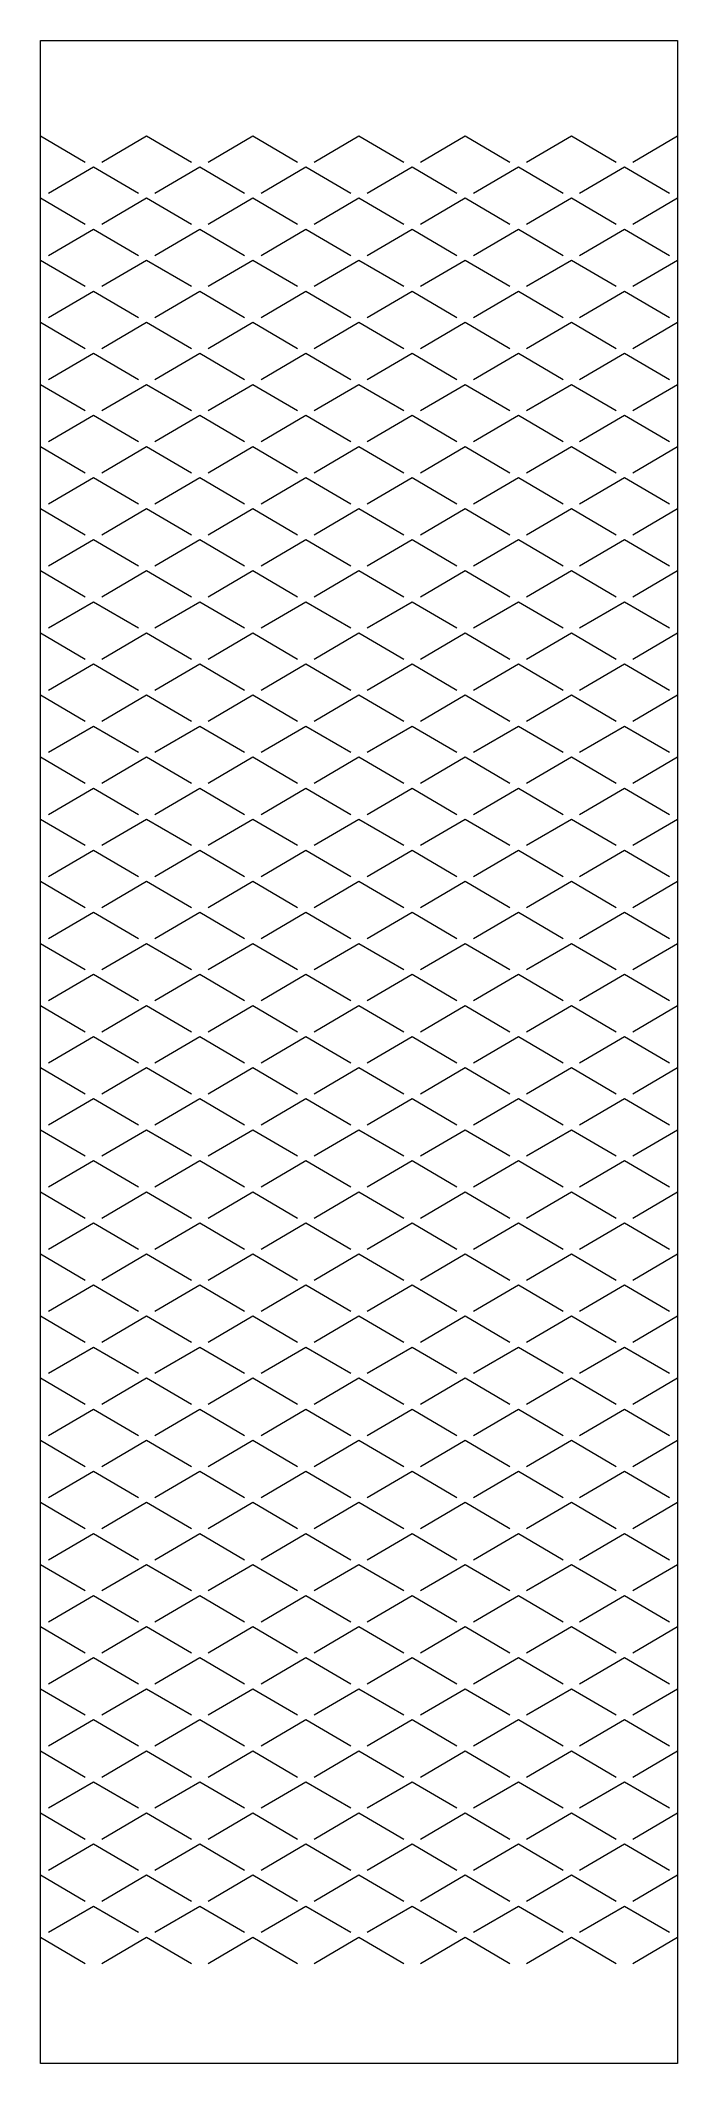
# Model space of a CAD drawing. Header units: metres. Extents: x 0 to 33, y 0 to 106.
import ezdxf

# ---------------------------------------------------------------- set-up
doc = ezdxf.new("R2010")
doc.units = ezdxf.units.M
doc.layers.add('TOP', color=1, linetype='Continuous', lineweight=0)

msp = doc.modelspace()

# ---------------------------------------------------------------- linework, layer by layer
at = {"layer": 'TOP'}
for p, q in [((0, 101), (2.35, 99.62)), ((3.22, 99.62), (5.57, 101)), ((5.57, 101), (7.92, 99.62)), ((8.79, 99.62), (11.14, 101)), ((11.14, 101), (13.49, 99.62)), ((14.36, 99.62), (16.71, 101)), ((16.71, 101), (19.06, 99.62)), ((19.93, 99.62), (22.28, 101)), ((22.28, 101), (24.63, 99.62)), ((25.5, 99.62), (27.85, 101)), ((27.85, 101), (30.2, 99.62)), ((31.07, 99.62), (33.42, 101)), ((0.43, 98), (2.79, 99.37)), ((2.79, 99.37), (5.14, 98)), ((6, 98), (8.36, 99.37)), ((8.36, 99.37), (10.71, 98)), ((11.57, 98), (13.93, 99.37)), ((13.93, 99.37), (16.28, 98)), ((17.14, 98), (19.5, 99.37)), ((19.5, 99.37), (21.85, 98)), ((22.71, 98), (25.07, 99.37)), ((25.07, 99.37), (27.42, 98)), ((28.28, 98), (30.64, 99.37)), ((30.64, 99.37), (32.99, 98)), ((0, 97.75), (2.35, 96.37)), ((3.22, 96.37), (5.57, 97.75)), ((5.57, 97.75), (7.92, 96.37)), ((8.79, 96.37), (11.14, 97.75)), ((11.14, 97.75), (13.49, 96.37)), ((14.36, 96.37), (16.71, 97.75)), ((16.71, 97.75), (19.06, 96.37)), ((19.93, 96.37), (22.28, 97.75)), ((22.28, 97.75), (24.63, 96.37)), ((25.5, 96.37), (27.85, 97.75)), ((27.85, 97.75), (30.2, 96.37)), ((31.07, 96.37), (33.42, 97.75)), ((0.43, 94.74), (2.79, 96.12)), ((2.79, 96.12), (5.14, 94.74)), ((6, 94.74), (8.36, 96.12)), ((8.36, 96.12), (10.71, 94.74)), ((11.57, 94.74), (13.93, 96.12)), ((13.93, 96.12), (16.28, 94.74)), ((17.14, 94.74), (19.5, 96.12)), ((19.5, 96.12), (21.85, 94.74)), ((22.71, 94.74), (25.07, 96.12)), ((25.07, 96.12), (27.42, 94.74)), ((28.28, 94.74), (30.64, 96.12)), ((30.64, 96.12), (32.99, 94.74)), ((0, 94.49), (2.35, 93.12)), ((3.22, 93.12), (5.57, 94.49)), ((5.57, 94.49), (7.92, 93.12)), ((8.79, 93.12), (11.14, 94.49)), ((11.14, 94.49), (13.49, 93.12)), ((14.36, 93.12), (16.71, 94.49)), ((16.71, 94.49), (19.06, 93.12)), ((19.93, 93.12), (22.28, 94.49)), ((22.28, 94.49), (24.63, 93.12)), ((25.5, 93.12), (27.85, 94.49)), ((27.85, 94.49), (30.2, 93.12)), ((31.07, 93.12), (33.42, 94.49)), ((0.43, 91.49), (2.79, 92.86)), ((2.79, 92.86), (5.14, 91.49)), ((6, 91.49), (8.36, 92.86)), ((8.36, 92.86), (10.71, 91.49)), ((11.57, 91.49), (13.93, 92.86)), ((13.93, 92.86), (16.28, 91.49)), ((17.14, 91.49), (19.5, 92.86)), ((19.5, 92.86), (21.85, 91.49)), ((22.71, 91.49), (25.07, 92.86)), ((25.07, 92.86), (27.42, 91.49)), ((28.28, 91.49), (30.64, 92.86)), ((30.64, 92.86), (32.99, 91.49)), ((0, 91.24), (2.35, 89.86)), ((3.22, 89.86), (5.57, 91.24)), ((5.57, 91.24), (7.92, 89.86)), ((8.79, 89.86), (11.14, 91.24)), ((11.14, 91.24), (13.49, 89.86)), ((14.36, 89.86), (16.71, 91.24)), ((16.71, 91.24), (19.06, 89.86)), ((19.93, 89.86), (22.28, 91.24)), ((22.28, 91.24), (24.63, 89.86)), ((25.5, 89.86), (27.85, 91.24)), ((27.85, 91.24), (30.2, 89.86)), ((31.07, 89.86), (33.42, 91.24)), ((0.43, 88.23), (2.79, 89.61)), ((2.79, 89.61), (5.14, 88.23)), ((6, 88.23), (8.36, 89.61)), ((8.36, 89.61), (10.71, 88.23)), ((11.57, 88.23), (13.93, 89.61)), ((13.93, 89.61), (16.28, 88.23)), ((17.14, 88.23), (19.5, 89.61)), ((19.5, 89.61), (21.85, 88.23)), ((22.71, 88.23), (25.07, 89.61)), ((25.07, 89.61), (27.42, 88.23)), ((28.28, 88.23), (30.64, 89.61)), ((30.64, 89.61), (32.99, 88.23)), ((0, 87.98), (2.35, 86.61)), ((3.22, 86.61), (5.57, 87.98)), ((5.57, 87.98), (7.92, 86.61)), ((8.79, 86.61), (11.14, 87.98)), ((11.14, 87.98), (13.49, 86.61)), ((14.36, 86.61), (16.71, 87.98)), ((16.71, 87.98), (19.06, 86.61)), ((19.93, 86.61), (22.28, 87.98)), ((22.28, 87.98), (24.63, 86.61)), ((25.5, 86.61), (27.85, 87.98)), ((27.85, 87.98), (30.2, 86.61)), ((31.07, 86.61), (33.42, 87.98)), ((0.43, 84.98), (2.79, 86.36)), ((2.79, 86.36), (5.14, 84.98)), ((6, 84.98), (8.36, 86.36)), ((8.36, 86.36), (10.71, 84.98)), ((11.57, 84.98), (13.93, 86.36)), ((13.93, 86.36), (16.28, 84.98)), ((17.14, 84.98), (19.5, 86.36)), ((19.5, 86.36), (21.85, 84.98)), ((22.71, 84.98), (25.07, 86.36)), ((25.07, 86.36), (27.42, 84.98)), ((28.28, 84.98), (30.64, 86.36)), ((30.64, 86.36), (32.99, 84.98)), ((0, 84.73), (2.35, 83.35)), ((3.22, 83.35), (5.57, 84.73)), ((5.57, 84.73), (7.92, 83.35)), ((8.79, 83.35), (11.14, 84.73)), ((11.14, 84.73), (13.49, 83.35)), ((14.36, 83.35), (16.71, 84.73)), ((16.71, 84.73), (19.06, 83.35)), ((19.93, 83.35), (22.28, 84.73)), ((22.28, 84.73), (24.63, 83.35)), ((25.5, 83.35), (27.85, 84.73)), ((27.85, 84.73), (30.2, 83.35)), ((31.07, 83.35), (33.42, 84.73)), ((0.43, 81.73), (2.79, 83.1)), ((2.79, 83.1), (5.14, 81.73)), ((6, 81.73), (8.36, 83.1)), ((8.36, 83.1), (10.71, 81.73)), ((11.57, 81.73), (13.93, 83.1)), ((13.93, 83.1), (16.28, 81.73)), ((17.14, 81.73), (19.5, 83.1)), ((19.5, 83.1), (21.85, 81.73)), ((22.71, 81.73), (25.07, 83.1)), ((25.07, 83.1), (27.42, 81.73)), ((28.28, 81.73), (30.64, 83.1)), ((30.64, 83.1), (32.99, 81.73)), ((0, 81.47), (2.35, 80.1)), ((3.22, 80.1), (5.57, 81.47)), ((5.57, 81.47), (7.92, 80.1)), ((8.79, 80.1), (11.14, 81.47)), ((11.14, 81.47), (13.49, 80.1)), ((14.36, 80.1), (16.71, 81.47)), ((16.71, 81.47), (19.06, 80.1)), ((19.93, 80.1), (22.28, 81.47)), ((22.28, 81.47), (24.63, 80.1)), ((25.5, 80.1), (27.85, 81.47)), ((27.85, 81.47), (30.2, 80.1)), ((31.07, 80.1), (33.42, 81.47)), ((0.43, 78.47), (2.79, 79.85)), ((2.79, 79.85), (5.14, 78.47)), ((6, 78.47), (8.36, 79.85)), ((8.36, 79.85), (10.71, 78.47)), ((11.57, 78.47), (13.93, 79.85)), ((13.93, 79.85), (16.28, 78.47)), ((17.14, 78.47), (19.5, 79.85)), ((19.5, 79.85), (21.85, 78.47)), ((22.71, 78.47), (25.07, 79.85)), ((25.07, 79.85), (27.42, 78.47)), ((28.28, 78.47), (30.64, 79.85)), ((30.64, 79.85), (32.99, 78.47)), ((0, 78.22), (2.35, 76.84)), ((3.22, 76.84), (5.57, 78.22)), ((5.57, 78.22), (7.92, 76.84)), ((8.79, 76.84), (11.14, 78.22)), ((11.14, 78.22), (13.49, 76.84)), ((14.36, 76.84), (16.71, 78.22)), ((16.71, 78.22), (19.06, 76.84)), ((19.93, 76.84), (22.28, 78.22)), ((22.28, 78.22), (24.63, 76.84)), ((25.5, 76.84), (27.85, 78.22)), ((27.85, 78.22), (30.2, 76.84)), ((31.07, 76.84), (33.42, 78.22)), ((0.43, 75.22), (2.79, 76.59)), ((2.79, 76.59), (5.14, 75.22)), ((6, 75.22), (8.36, 76.59)), ((8.36, 76.59), (10.71, 75.22)), ((11.57, 75.22), (13.93, 76.59)), ((13.93, 76.59), (16.28, 75.22)), ((17.14, 75.22), (19.5, 76.59)), ((19.5, 76.59), (21.85, 75.22)), ((22.71, 75.22), (25.07, 76.59)), ((25.07, 76.59), (27.42, 75.22)), ((28.28, 75.22), (30.64, 76.59)), ((30.64, 76.59), (32.99, 75.22)), ((0, 74.97), (2.35, 73.59)), ((3.22, 73.59), (5.57, 74.97)), ((5.57, 74.97), (7.92, 73.59)), ((8.79, 73.59), (11.14, 74.97)), ((11.14, 74.97), (13.49, 73.59)), ((14.36, 73.59), (16.71, 74.97)), ((16.71, 74.97), (19.06, 73.59)), ((19.93, 73.59), (22.28, 74.97)), ((22.28, 74.97), (24.63, 73.59)), ((25.5, 73.59), (27.85, 74.97)), ((27.85, 74.97), (30.2, 73.59)), ((31.07, 73.59), (33.42, 74.97)), ((0.43, 71.96), (2.79, 73.34)), ((2.79, 73.34), (5.14, 71.96)), ((6, 71.96), (8.36, 73.34)), ((8.36, 73.34), (10.71, 71.96)), ((11.57, 71.96), (13.93, 73.34)), ((13.93, 73.34), (16.28, 71.96)), ((17.14, 71.96), (19.5, 73.34)), ((19.5, 73.34), (21.85, 71.96)), ((22.71, 71.96), (25.07, 73.34)), ((25.07, 73.34), (27.42, 71.96)), ((28.28, 71.96), (30.64, 73.34)), ((30.64, 73.34), (32.99, 71.96)), ((0, 71.71), (2.35, 70.34)), ((3.22, 70.34), (5.57, 71.71)), ((5.57, 71.71), (7.92, 70.34)), ((8.79, 70.34), (11.14, 71.71)), ((11.14, 71.71), (13.49, 70.34)), ((14.36, 70.34), (16.71, 71.71)), ((16.71, 71.71), (19.06, 70.34)), ((19.93, 70.34), (22.28, 71.71)), ((22.28, 71.71), (24.63, 70.34)), ((25.5, 70.34), (27.85, 71.71)), ((27.85, 71.71), (30.2, 70.34)), ((31.07, 70.34), (33.42, 71.71)), ((0.43, 68.71), (2.79, 70.08)), ((2.79, 70.08), (5.14, 68.71)), ((6, 68.71), (8.36, 70.08)), ((8.36, 70.08), (10.71, 68.71)), ((11.57, 68.71), (13.93, 70.08)), ((13.93, 70.08), (16.28, 68.71)), ((17.14, 68.71), (19.5, 70.08)), ((19.5, 70.08), (21.85, 68.71)), ((22.71, 68.71), (25.07, 70.08)), ((25.07, 70.08), (27.42, 68.71)), ((28.28, 68.71), (30.64, 70.08)), ((30.64, 70.08), (32.99, 68.71)), ((0, 68.46), (2.35, 67.08)), ((3.22, 67.08), (5.57, 68.46)), ((5.57, 68.46), (7.92, 67.08)), ((8.79, 67.08), (11.14, 68.46)), ((11.14, 68.46), (13.49, 67.08)), ((14.36, 67.08), (16.71, 68.46)), ((16.71, 68.46), (19.06, 67.08)), ((19.93, 67.08), (22.28, 68.46)), ((22.28, 68.46), (24.63, 67.08)), ((25.5, 67.08), (27.85, 68.46)), ((27.85, 68.46), (30.2, 67.08)), ((31.07, 67.08), (33.42, 68.46)), ((0.43, 65.45), (2.79, 66.83)), ((2.79, 66.83), (5.14, 65.45)), ((6, 65.45), (8.36, 66.83)), ((8.36, 66.83), (10.71, 65.45)), ((11.57, 65.45), (13.93, 66.83)), ((13.93, 66.83), (16.28, 65.45)), ((17.14, 65.45), (19.5, 66.83)), ((19.5, 66.83), (21.85, 65.45)), ((22.71, 65.45), (25.07, 66.83)), ((25.07, 66.83), (27.42, 65.45)), ((28.28, 65.45), (30.64, 66.83)), ((30.64, 66.83), (32.99, 65.45)), ((0, 65.2), (2.35, 63.83)), ((3.22, 63.83), (5.57, 65.2)), ((5.57, 65.2), (7.92, 63.83)), ((8.79, 63.83), (11.14, 65.2)), ((11.14, 65.2), (13.49, 63.83)), ((14.36, 63.83), (16.71, 65.2)), ((16.71, 65.2), (19.06, 63.83)), ((19.93, 63.83), (22.28, 65.2)), ((22.28, 65.2), (24.63, 63.83)), ((25.5, 63.83), (27.85, 65.2)), ((27.85, 65.2), (30.2, 63.83)), ((31.07, 63.83), (33.42, 65.2)), ((0.43, 62.2), (2.79, 63.58)), ((2.79, 63.58), (5.14, 62.2)), ((6, 62.2), (8.36, 63.58)), ((8.36, 63.58), (10.71, 62.2)), ((11.57, 62.2), (13.93, 63.58)), ((13.93, 63.58), (16.28, 62.2)), ((17.14, 62.2), (19.5, 63.58)), ((19.5, 63.58), (21.85, 62.2)), ((22.71, 62.2), (25.07, 63.58)), ((25.07, 63.58), (27.42, 62.2)), ((28.28, 62.2), (30.64, 63.58)), ((30.64, 63.58), (32.99, 62.2)), ((0, 61.95), (2.35, 60.57)), ((3.22, 60.57), (5.57, 61.95)), ((5.57, 61.95), (7.92, 60.57)), ((8.79, 60.57), (11.14, 61.95)), ((11.14, 61.95), (13.49, 60.57)), ((14.36, 60.57), (16.71, 61.95)), ((16.71, 61.95), (19.06, 60.57)), ((19.93, 60.57), (22.28, 61.95)), ((22.28, 61.95), (24.63, 60.57)), ((25.5, 60.57), (27.85, 61.95)), ((27.85, 61.95), (30.2, 60.57)), ((31.07, 60.57), (33.42, 61.95)), ((0.43, 58.95), (2.79, 60.32)), ((2.79, 60.32), (5.14, 58.95)), ((6, 58.95), (8.36, 60.32)), ((8.36, 60.32), (10.71, 58.95)), ((11.57, 58.95), (13.93, 60.32)), ((13.93, 60.32), (16.28, 58.95)), ((17.14, 58.95), (19.5, 60.32)), ((19.5, 60.32), (21.85, 58.95)), ((22.71, 58.95), (25.07, 60.32)), ((25.07, 60.32), (27.42, 58.95)), ((28.28, 58.95), (30.64, 60.32)), ((30.64, 60.32), (32.99, 58.95)), ((0, 58.69), (2.35, 57.32)), ((3.22, 57.32), (5.57, 58.69)), ((5.57, 58.69), (7.92, 57.32)), ((8.79, 57.32), (11.14, 58.69)), ((11.14, 58.69), (13.49, 57.32)), ((14.36, 57.32), (16.71, 58.69)), ((16.71, 58.69), (19.06, 57.32)), ((19.93, 57.32), (22.28, 58.69)), ((22.28, 58.69), (24.63, 57.32)), ((25.5, 57.32), (27.85, 58.69)), ((27.85, 58.69), (30.2, 57.32)), ((31.07, 57.32), (33.42, 58.69)), ((0.43, 55.69), (2.79, 57.07)), ((2.79, 57.07), (5.14, 55.69)), ((6, 55.69), (8.36, 57.07)), ((8.36, 57.07), (10.71, 55.69)), ((11.57, 55.69), (13.93, 57.07)), ((13.93, 57.07), (16.28, 55.69)), ((17.14, 55.69), (19.5, 57.07)), ((19.5, 57.07), (21.85, 55.69)), ((22.71, 55.69), (25.07, 57.07)), ((25.07, 57.07), (27.42, 55.69)), ((28.28, 55.69), (30.64, 57.07)), ((30.64, 57.07), (32.99, 55.69)), ((0, 55.44), (2.35, 54.06)), ((3.22, 54.06), (5.57, 55.44)), ((5.57, 55.44), (7.92, 54.06)), ((8.79, 54.06), (11.14, 55.44)), ((11.14, 55.44), (13.49, 54.06)), ((14.36, 54.06), (16.71, 55.44)), ((16.71, 55.44), (19.06, 54.06)), ((19.93, 54.06), (22.28, 55.44)), ((22.28, 55.44), (24.63, 54.06)), ((25.5, 54.06), (27.85, 55.44)), ((27.85, 55.44), (30.2, 54.06)), ((31.07, 54.06), (33.42, 55.44)), ((0.43, 52.44), (2.79, 53.81)), ((2.79, 53.81), (5.14, 52.44)), ((6, 52.44), (8.36, 53.81)), ((8.36, 53.81), (10.71, 52.44)), ((11.57, 52.44), (13.93, 53.81)), ((13.93, 53.81), (16.28, 52.44)), ((17.14, 52.44), (19.5, 53.81)), ((19.5, 53.81), (21.85, 52.44)), ((22.71, 52.44), (25.07, 53.81)), ((25.07, 53.81), (27.42, 52.44)), ((28.28, 52.44), (30.64, 53.81)), ((30.64, 53.81), (32.99, 52.44)), ((0, 52.19), (2.35, 50.81)), ((3.22, 50.81), (5.57, 52.19)), ((5.57, 52.19), (7.92, 50.81)), ((8.79, 50.81), (11.14, 52.19)), ((11.14, 52.19), (13.49, 50.81)), ((14.36, 50.81), (16.71, 52.19)), ((16.71, 52.19), (19.06, 50.81)), ((19.93, 50.81), (22.28, 52.19)), ((22.28, 52.19), (24.63, 50.81)), ((25.5, 50.81), (27.85, 52.19)), ((27.85, 52.19), (30.2, 50.81)), ((31.07, 50.81), (33.42, 52.19)), ((0.43, 49.18), (2.79, 50.56)), ((2.79, 50.56), (5.14, 49.18)), ((6, 49.18), (8.36, 50.56)), ((8.36, 50.56), (10.71, 49.18)), ((11.57, 49.18), (13.93, 50.56)), ((13.93, 50.56), (16.28, 49.18)), ((17.14, 49.18), (19.5, 50.56)), ((19.5, 50.56), (21.85, 49.18)), ((22.71, 49.18), (25.07, 50.56)), ((25.07, 50.56), (27.42, 49.18)), ((28.28, 49.18), (30.64, 50.56)), ((30.64, 50.56), (32.99, 49.18)), ((0, 48.93), (2.35, 47.56)), ((3.22, 47.56), (5.57, 48.93)), ((5.57, 48.93), (7.92, 47.56)), ((8.79, 47.56), (11.14, 48.93)), ((11.14, 48.93), (13.49, 47.56)), ((14.36, 47.56), (16.71, 48.93)), ((16.71, 48.93), (19.06, 47.56)), ((19.93, 47.56), (22.28, 48.93)), ((22.28, 48.93), (24.63, 47.56)), ((25.5, 47.56), (27.85, 48.93)), ((27.85, 48.93), (30.2, 47.56)), ((31.07, 47.56), (33.42, 48.93)), ((0.43, 45.93), (2.79, 47.31)), ((2.79, 47.31), (5.14, 45.93)), ((6, 45.93), (8.36, 47.31)), ((8.36, 47.31), (10.71, 45.93)), ((11.57, 45.93), (13.93, 47.31)), ((13.93, 47.31), (16.28, 45.93)), ((17.14, 45.93), (19.5, 47.31)), ((19.5, 47.31), (21.85, 45.93)), ((22.71, 45.93), (25.07, 47.31)), ((25.07, 47.31), (27.42, 45.93)), ((28.28, 45.93), (30.64, 47.31)), ((30.64, 47.31), (32.99, 45.93)), ((0, 45.68), (2.35, 44.3)), ((3.22, 44.3), (5.57, 45.68)), ((5.57, 45.68), (7.92, 44.3)), ((8.79, 44.3), (11.14, 45.68)), ((11.14, 45.68), (13.49, 44.3)), ((14.36, 44.3), (16.71, 45.68)), ((16.71, 45.68), (19.06, 44.3)), ((19.93, 44.3), (22.28, 45.68)), ((22.28, 45.68), (24.63, 44.3)), ((25.5, 44.3), (27.85, 45.68)), ((27.85, 45.68), (30.2, 44.3)), ((31.07, 44.3), (33.42, 45.68)), ((0.43, 42.67), (2.79, 44.05)), ((2.79, 44.05), (5.14, 42.67)), ((6, 42.67), (8.36, 44.05)), ((8.36, 44.05), (10.71, 42.67)), ((11.57, 42.67), (13.93, 44.05)), ((13.93, 44.05), (16.28, 42.67)), ((17.14, 42.67), (19.5, 44.05)), ((19.5, 44.05), (21.85, 42.67)), ((22.71, 42.67), (25.07, 44.05)), ((25.07, 44.05), (27.42, 42.67)), ((28.28, 42.67), (30.64, 44.05)), ((30.64, 44.05), (32.99, 42.67)), ((0, 42.42), (2.35, 41.05)), ((3.22, 41.05), (5.57, 42.42)), ((5.57, 42.42), (7.92, 41.05)), ((8.79, 41.05), (11.14, 42.42)), ((11.14, 42.42), (13.49, 41.05)), ((14.36, 41.05), (16.71, 42.42)), ((16.71, 42.42), (19.06, 41.05)), ((19.93, 41.05), (22.28, 42.42)), ((22.28, 42.42), (24.63, 41.05)), ((25.5, 41.05), (27.85, 42.42)), ((27.85, 42.42), (30.2, 41.05)), ((31.07, 41.05), (33.42, 42.42)), ((0.43, 39.42), (2.79, 40.8)), ((2.79, 40.8), (5.14, 39.42)), ((6, 39.42), (8.36, 40.8)), ((8.36, 40.8), (10.71, 39.42)), ((11.57, 39.42), (13.93, 40.8)), ((13.93, 40.8), (16.28, 39.42)), ((17.14, 39.42), (19.5, 40.8)), ((19.5, 40.8), (21.85, 39.42)), ((22.71, 39.42), (25.07, 40.8)), ((25.07, 40.8), (27.42, 39.42)), ((28.28, 39.42), (30.64, 40.8)), ((30.64, 40.8), (32.99, 39.42)), ((0, 39.17), (2.35, 37.79)), ((3.22, 37.79), (5.57, 39.17)), ((5.57, 39.17), (7.92, 37.79)), ((8.79, 37.79), (11.14, 39.17)), ((11.14, 39.17), (13.49, 37.79)), ((14.36, 37.79), (16.71, 39.17)), ((16.71, 39.17), (19.06, 37.79)), ((19.93, 37.79), (22.28, 39.17)), ((22.28, 39.17), (24.63, 37.79)), ((25.5, 37.79), (27.85, 39.17)), ((27.85, 39.17), (30.2, 37.79)), ((31.07, 37.79), (33.42, 39.17)), ((0.43, 36.17), (2.79, 37.54)), ((2.79, 37.54), (5.14, 36.17)), ((6, 36.17), (8.36, 37.54)), ((8.36, 37.54), (10.71, 36.17)), ((11.57, 36.17), (13.93, 37.54)), ((13.93, 37.54), (16.28, 36.17)), ((17.14, 36.17), (19.5, 37.54)), ((19.5, 37.54), (21.85, 36.17)), ((22.71, 36.17), (25.07, 37.54)), ((25.07, 37.54), (27.42, 36.17)), ((28.28, 36.17), (30.64, 37.54)), ((30.64, 37.54), (32.99, 36.17)), ((0, 35.92), (2.35, 34.54)), ((3.22, 34.54), (5.57, 35.92)), ((5.57, 35.92), (7.92, 34.54)), ((8.79, 34.54), (11.14, 35.92)), ((11.14, 35.92), (13.49, 34.54)), ((14.36, 34.54), (16.71, 35.92)), ((16.71, 35.92), (19.06, 34.54)), ((19.93, 34.54), (22.28, 35.92)), ((22.28, 35.92), (24.63, 34.54)), ((25.5, 34.54), (27.85, 35.92)), ((27.85, 35.92), (30.2, 34.54)), ((31.07, 34.54), (33.42, 35.92)), ((0.43, 32.91), (2.79, 34.29)), ((2.79, 34.29), (5.14, 32.91)), ((6, 32.91), (8.36, 34.29)), ((8.36, 34.29), (10.71, 32.91)), ((11.57, 32.91), (13.93, 34.29)), ((13.93, 34.29), (16.28, 32.91)), ((17.14, 32.91), (19.5, 34.29)), ((19.5, 34.29), (21.85, 32.91)), ((22.71, 32.91), (25.07, 34.29)), ((25.07, 34.29), (27.42, 32.91)), ((28.28, 32.91), (30.64, 34.29)), ((30.64, 34.29), (32.99, 32.91)), ((0, 32.66), (2.35, 31.28)), ((3.22, 31.28), (5.57, 32.66)), ((5.57, 32.66), (7.92, 31.28)), ((8.79, 31.28), (11.14, 32.66)), ((11.14, 32.66), (13.49, 31.28)), ((14.36, 31.28), (16.71, 32.66)), ((16.71, 32.66), (19.06, 31.28)), ((19.93, 31.28), (22.28, 32.66)), ((22.28, 32.66), (24.63, 31.28)), ((25.5, 31.28), (27.85, 32.66)), ((27.85, 32.66), (30.2, 31.28)), ((31.07, 31.28), (33.42, 32.66)), ((0.43, 29.66), (2.79, 31.03)), ((2.79, 31.03), (5.14, 29.66)), ((6, 29.66), (8.36, 31.03)), ((8.36, 31.03), (10.71, 29.66)), ((11.57, 29.66), (13.93, 31.03)), ((13.93, 31.03), (16.28, 29.66)), ((17.14, 29.66), (19.5, 31.03)), ((19.5, 31.03), (21.85, 29.66)), ((22.71, 29.66), (25.07, 31.03)), ((25.07, 31.03), (27.42, 29.66)), ((28.28, 29.66), (30.64, 31.03)), ((30.64, 31.03), (32.99, 29.66)), ((0, 29.41), (2.35, 28.03)), ((3.22, 28.03), (5.57, 29.41)), ((5.57, 29.41), (7.92, 28.03)), ((8.79, 28.03), (11.14, 29.41)), ((11.14, 29.41), (13.49, 28.03)), ((14.36, 28.03), (16.71, 29.41)), ((16.71, 29.41), (19.06, 28.03)), ((19.93, 28.03), (22.28, 29.41)), ((22.28, 29.41), (24.63, 28.03)), ((25.5, 28.03), (27.85, 29.41)), ((27.85, 29.41), (30.2, 28.03)), ((31.07, 28.03), (33.42, 29.41)), ((0.43, 26.4), (2.79, 27.78)), ((2.79, 27.78), (5.14, 26.4)), ((6, 26.4), (8.36, 27.78)), ((8.36, 27.78), (10.71, 26.4)), ((11.57, 26.4), (13.93, 27.78)), ((13.93, 27.78), (16.28, 26.4)), ((17.14, 26.4), (19.5, 27.78)), ((19.5, 27.78), (21.85, 26.4)), ((22.71, 26.4), (25.07, 27.78)), ((25.07, 27.78), (27.42, 26.4)), ((28.28, 26.4), (30.64, 27.78)), ((30.64, 27.78), (32.99, 26.4)), ((0, 26.15), (2.35, 24.78)), ((3.22, 24.78), (5.57, 26.15)), ((5.57, 26.15), (7.92, 24.78)), ((8.79, 24.78), (11.14, 26.15)), ((11.14, 26.15), (13.49, 24.78)), ((14.36, 24.78), (16.71, 26.15)), ((16.71, 26.15), (19.06, 24.78)), ((19.93, 24.78), (22.28, 26.15)), ((22.28, 26.15), (24.63, 24.78)), ((25.5, 24.78), (27.85, 26.15)), ((27.85, 26.15), (30.2, 24.78)), ((31.07, 24.78), (33.42, 26.15)), ((0.43, 23.15), (2.79, 24.53)), ((2.79, 24.53), (5.14, 23.15)), ((6, 23.15), (8.36, 24.53)), ((8.36, 24.53), (10.71, 23.15)), ((11.57, 23.15), (13.93, 24.53)), ((13.93, 24.53), (16.28, 23.15)), ((17.14, 23.15), (19.5, 24.53)), ((19.5, 24.53), (21.85, 23.15)), ((22.71, 23.15), (25.07, 24.53)), ((25.07, 24.53), (27.42, 23.15)), ((28.28, 23.15), (30.64, 24.53)), ((30.64, 24.53), (32.99, 23.15)), ((0, 22.9), (2.35, 21.52)), ((3.22, 21.52), (5.57, 22.9)), ((5.57, 22.9), (7.92, 21.52)), ((8.79, 21.52), (11.14, 22.9)), ((11.14, 22.9), (13.49, 21.52)), ((14.36, 21.52), (16.71, 22.9)), ((16.71, 22.9), (19.06, 21.52)), ((19.93, 21.52), (22.28, 22.9)), ((22.28, 22.9), (24.63, 21.52)), ((25.5, 21.52), (27.85, 22.9)), ((27.85, 22.9), (30.2, 21.52)), ((31.07, 21.52), (33.42, 22.9)), ((0.43, 19.89), (2.79, 21.27)), ((2.79, 21.27), (5.14, 19.89)), ((6, 19.89), (8.36, 21.27)), ((8.36, 21.27), (10.71, 19.89)), ((11.57, 19.89), (13.93, 21.27)), ((13.93, 21.27), (16.28, 19.89)), ((17.14, 19.89), (19.5, 21.27)), ((19.5, 21.27), (21.85, 19.89)), ((22.71, 19.89), (25.07, 21.27)), ((25.07, 21.27), (27.42, 19.89)), ((28.28, 19.89), (30.64, 21.27)), ((30.64, 21.27), (32.99, 19.89)), ((0, 19.64), (2.35, 18.27)), ((3.22, 18.27), (5.57, 19.64)), ((5.57, 19.64), (7.92, 18.27)), ((8.79, 18.27), (11.14, 19.64)), ((11.14, 19.64), (13.49, 18.27)), ((14.36, 18.27), (16.71, 19.64)), ((16.71, 19.64), (19.06, 18.27)), ((19.93, 18.27), (22.28, 19.64)), ((22.28, 19.64), (24.63, 18.27)), ((25.5, 18.27), (27.85, 19.64)), ((27.85, 19.64), (30.2, 18.27)), ((31.07, 18.27), (33.42, 19.64)), ((0.43, 16.64), (2.79, 18.02)), ((2.79, 18.02), (5.14, 16.64)), ((6, 16.64), (8.36, 18.02)), ((8.36, 18.02), (10.71, 16.64)), ((11.57, 16.64), (13.93, 18.02)), ((13.93, 18.02), (16.28, 16.64)), ((17.14, 16.64), (19.5, 18.02)), ((19.5, 18.02), (21.85, 16.64)), ((22.71, 16.64), (25.07, 18.02)), ((25.07, 18.02), (27.42, 16.64)), ((28.28, 16.64), (30.64, 18.02)), ((30.64, 18.02), (32.99, 16.64)), ((0, 16.39), (2.35, 15.01)), ((3.22, 15.01), (5.57, 16.39)), ((5.57, 16.39), (7.92, 15.01)), ((8.79, 15.01), (11.14, 16.39)), ((11.14, 16.39), (13.49, 15.01)), ((14.36, 15.01), (16.71, 16.39)), ((16.71, 16.39), (19.06, 15.01)), ((19.93, 15.01), (22.28, 16.39)), ((22.28, 16.39), (24.63, 15.01)), ((25.5, 15.01), (27.85, 16.39)), ((27.85, 16.39), (30.2, 15.01)), ((31.07, 15.01), (33.42, 16.39)), ((0.43, 13.39), (2.79, 14.76)), ((2.79, 14.76), (5.14, 13.39)), ((6, 13.39), (8.36, 14.76)), ((8.36, 14.76), (10.71, 13.39)), ((11.57, 13.39), (13.93, 14.76)), ((13.93, 14.76), (16.28, 13.39)), ((17.14, 13.39), (19.5, 14.76)), ((19.5, 14.76), (21.85, 13.39)), ((22.71, 13.39), (25.07, 14.76)), ((25.07, 14.76), (27.42, 13.39)), ((28.28, 13.39), (30.64, 14.76)), ((30.64, 14.76), (32.99, 13.39)), ((0, 13.14), (2.35, 11.76)), ((3.22, 11.76), (5.57, 13.14)), ((5.57, 13.14), (7.92, 11.76)), ((8.79, 11.76), (11.14, 13.14)), ((11.14, 13.14), (13.49, 11.76)), ((14.36, 11.76), (16.71, 13.14)), ((16.71, 13.14), (19.06, 11.76)), ((19.93, 11.76), (22.28, 13.14)), ((22.28, 13.14), (24.63, 11.76)), ((25.5, 11.76), (27.85, 13.14)), ((27.85, 13.14), (30.2, 11.76)), ((31.07, 11.76), (33.42, 13.14)), ((0.43, 10.13), (2.79, 11.51)), ((2.79, 11.51), (5.14, 10.13)), ((6, 10.13), (8.36, 11.51)), ((8.36, 11.51), (10.71, 10.13)), ((11.57, 10.13), (13.93, 11.51)), ((13.93, 11.51), (16.28, 10.13)), ((17.14, 10.13), (19.5, 11.51)), ((19.5, 11.51), (21.85, 10.13)), ((22.71, 10.13), (25.07, 11.51)), ((25.07, 11.51), (27.42, 10.13)), ((28.28, 10.13), (30.64, 11.51)), ((30.64, 11.51), (32.99, 10.13)), ((0, 9.88), (2.35, 8.51)), ((3.22, 8.51), (5.57, 9.88)), ((5.57, 9.88), (7.92, 8.51)), ((8.79, 8.51), (11.14, 9.88)), ((11.14, 9.88), (13.49, 8.51)), ((14.36, 8.51), (16.71, 9.88)), ((16.71, 9.88), (19.06, 8.51)), ((19.93, 8.51), (22.28, 9.88)), ((22.28, 9.88), (24.63, 8.51)), ((25.5, 8.51), (27.85, 9.88)), ((27.85, 9.88), (30.2, 8.51)), ((31.07, 8.51), (33.42, 9.88)), ((0.43, 6.88), (2.79, 8.25)), ((2.79, 8.25), (5.14, 6.88)), ((6, 6.88), (8.36, 8.25)), ((8.36, 8.25), (10.71, 6.88)), ((11.57, 6.88), (13.93, 8.25)), ((13.93, 8.25), (16.28, 6.88)), ((17.14, 6.88), (19.5, 8.25)), ((19.5, 8.25), (21.85, 6.88)), ((22.71, 6.88), (25.07, 8.25)), ((25.07, 8.25), (27.42, 6.88)), ((28.28, 6.88), (30.64, 8.25)), ((30.64, 8.25), (32.99, 6.88)), ((0, 6.63), (2.35, 5.25)), ((3.22, 5.25), (5.57, 6.63)), ((5.57, 6.63), (7.92, 5.25)), ((8.79, 5.25), (11.14, 6.63)), ((11.14, 6.63), (13.49, 5.25)), ((14.36, 5.25), (16.71, 6.63)), ((16.71, 6.63), (19.06, 5.25)), ((19.93, 5.25), (22.28, 6.63)), ((22.28, 6.63), (24.63, 5.25)), ((25.5, 5.25), (27.85, 6.63)), ((27.85, 6.63), (30.2, 5.25)), ((31.07, 5.25), (33.42, 6.63))]:
    msp.add_line(p, q, dxfattribs=at)
msp.add_lwpolyline([(0, 0), (0, 106), (33.42, 106), (33.42, 0)], close=True, dxfattribs=at)

doc.saveas('drawing.dxf')
